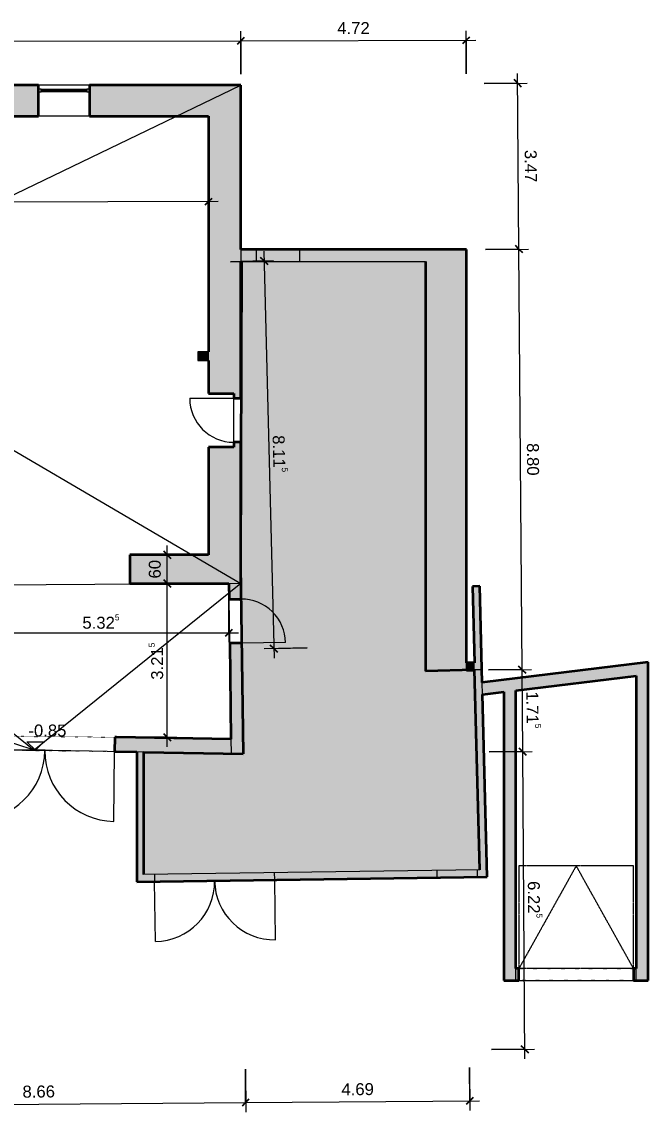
# Model space of a CAD drawing. Header units: millimetres. Extents: x -17984 to 20832, y -17329 to 6888.
# Drawn here: x 7726 to 20832, y -15983 to 6888 of the extents above; entities that cross this region are included whole.
import ezdxf

# ---------------------------------------------------------------- set-up
doc = ezdxf.new("R2010")
doc.units = ezdxf.units.MM
doc.linetypes.add('Verdeckt', pattern=[3, 2, -1])
doc.linetypes.add('Über Schnittebene 1', pattern=[1, 0, -1])
for name, color, linetype, lineweight in [('A-ANNO-DIMS', 211, 'Continuous', 9), ('A-ANNO-DIMS-100', 211, 'Continuous', 9), ('A-DOOR', 31, 'Continuous', 9), ('A-FLOR', 192, 'Continuous', 9), ('A-FLOR-PATT', 8, 'Continuous', 35), ('A-GLAZ', 151, 'Continuous', 9), ('A-WALL', 113, 'Continuous', 9), ('A-WALL-PATT', 111, 'Continuous', 35), ('G-ANNO-DIMS', 111, 'Continuous', 9), ('S-COLS', 52, 'Continuous', 9)]:
    doc.layers.add(name, color=color, linetype=linetype, lineweight=lineweight)
doc.styles.add('Arial_1', font='arial.ttf', dxfattribs={"height": 250})
doc.dimstyles.new('2_5mm_-_Arial', dxfattribs={"dimscale": 304.8, "dimtxt": 255.06485, "dimasz": 0.492126, "dimexe": 0.656168, "dimexo": 0.0625, "dimgap": 0.164042, "dimtad": 1, "dimdec": 1, "dimlfac": 0.1, "dimrnd": 0.5, "dimdsep": 46, "dimtxsty": 'Arial_1', "dimblk1": 'OBLIQUE', "dimblk2": 'OBLIQUE', "dimsah": 1, "dimcen": 0.09, "dimdle": 0.656168, "dimazin": 0, "dimtfac": 1, "dimtdec": 4, "dimtix": 1, "dimtmove": 0, "dimatfit": 3, "dimfxl": 2.296588, "dimfxlon": 1, "dimtvp": 1, "dimtolj": 1, "dimtzin": 0, "dimarcsym": 2})
doc.dimstyles.new('2_5mm_-_Arial_1', dxfattribs={"dimscale": 304.8, "dimtxt": 255.06485, "dimasz": 0.492126, "dimexe": 0.656168, "dimexo": 0.0625, "dimgap": 0.164042, "dimtad": 1, "dimlfac": 0.001, "dimrnd": 0.005, "dimzin": 0, "dimdsep": 46, "dimtxsty": 'Arial_1', "dimblk1": 'OBLIQUE', "dimblk2": 'OBLIQUE', "dimsah": 1, "dimcen": 0.09, "dimdle": 0.656168, "dimazin": 0, "dimtfac": 1, "dimtdec": 4, "dimtix": 1, "dimtmove": 0, "dimatfit": 3, "dimfxl": 2.296588, "dimfxlon": 1, "dimtvp": 1, "dimtolj": 1, "dimtzin": 0, "dimarcsym": 2})

# ---------------------------------------------------------------- blocks, each defined once
blk = doc.blocks.new('Holzträger - 180 x 220-455503-Erdgeschoss HG')
at = {"layer": 'S-COLS'}
blk.add_hatch(color=256, dxfattribs=at).paths.add_polyline_path([(-90, 110), (-90, -110), (90, -110), (90, 110)], flags=0)
for p, q in [((90, 110), (-90, 110)), ((-90, 110), (-90, -110)), ((90, -110), (90, 110)), ((-90, -110), (90, -110))]:
    blk.add_line(p, q, dxfattribs=at)
blk = doc.blocks.new('Fenster 1-flg - Variabel - Fenster 1-flg - Variabel-532345-Erdgeschoss HG')
at = {"layer": 'A-GLAZ'}
for p, q in [((-476, 245), (-536, 245)), ((-536, 245), (-536, 185)), ((-476, 185), (-476, 245)), ((-476, 245), (476, 245)), ((536, 245), (476, 245)), ((476, 245), (476, 185)), ((536, 185), (536, 245)), ((-536, 185), (-476, 185)), ((-476, 215), (476, 215)), ((476, 185), (-476, 185)), ((476, 185), (536, 185))]:
    blk.add_line(p, q, dxfattribs=at)
blk = doc.blocks.new('Drehflügel 1-flg - Variabel - Drehflügel 1-flg - Variabel-534785-Erdgeschoss HG')
at = {"layer": 'A-DOOR'}
blk.add_line((460, 1009), (460, 89), dxfattribs=at)
at = {"layer": 'A-DOOR', "linetype": 'Über Schnittebene 1'}
for p, q in [((-460, 89), (460, 89)), ((460, -61), (-460, -61))]:
    blk.add_line(p, q, dxfattribs=at)
at = {"layer": 'A-DOOR'}
blk.add_arc((460, 89), 920, 90, 180, dxfattribs=at)
blk = doc.blocks.new('Drehflügel 1-flg - Variabel - Drehflügel 1-flg - Variabel-535676-Erdgeschoss HG')
at = {"layer": 'A-DOOR'}
blk.add_line((460, 1059), (460, 139), dxfattribs=at)
at = {"layer": 'A-DOOR', "linetype": 'Über Schnittebene 1'}
for p, q in [((-460, 139), (460, 139)), ((460, -111), (-460, -111))]:
    blk.add_line(p, q, dxfattribs=at)
at = {"layer": 'A-DOOR'}
blk.add_arc((460, 139), 920, 90, 180, dxfattribs=at)
blk = doc.blocks.new('Drehflügel 2-flg - Variabel - Drehflügel 2-flg - Variabel-536382-Erdgeschoss HG')
at = {"layer": 'A-DOOR'}
for p, q in [((-1257, 1347), (-1257, 89)), ((1257, 1347), (1257, 89))]:
    blk.add_line(p, q, dxfattribs=at)
at = {"layer": 'A-DOOR', "linetype": 'Über Schnittebene 1'}
blk.add_line((-1257, 89), (1257, 89), dxfattribs=at)
at = {"layer": 'A-DOOR'}
for centre, start, end in [((-1257, 89), 360, 90), ((1257, 89), 90, 180)]:
    blk.add_arc(centre, 1257, start, end, dxfattribs=at)
blk = doc.blocks.new('Drehflügel 2-flg - Variabel - Drehflügel 2-flg - Variabel-545345-Erdgeschoss HG')
at = {"layer": 'A-DOOR'}
for p, q in [((-1460, 1624), (-1460, 164)), ((1460, 1624), (1460, 164))]:
    blk.add_line(p, q, dxfattribs=at)
at = {"layer": 'A-DOOR', "linetype": 'Über Schnittebene 1'}
for p, q in [((-1460, 164), (1460, 164)), ((1460, -136), (-1460, -136))]:
    blk.add_line(p, q, dxfattribs=at)
at = {"layer": 'A-DOOR'}
for centre, start, end in [((-1460, 164), 360, 90), ((1460, 164), 90, 180)]:
    blk.add_arc(centre, 1460, start, end, dxfattribs=at)
blk = doc.blocks.new('Garagentor ohne fenster - 2_40 x 2_15-617338-Erdgeschoss HG')
at = {"layer": 'A-DOOR', "linetype": 'Über Schnittebene 1'}
for p, q in [((-1200, -43), (1200, -43)), ((1200, -293), (-1200, -293))]:
    blk.add_line(p, q, dxfattribs=at)
at = {"layer": 'A-DOOR', "linetype": 'Verdeckt'}
for p, q in [((-1200, -293), (0, -2443)), ((-1200, -293), (-1200, -2443)), ((-1200, -293), (1200, -293)), ((0, -2443), (1200, -293)), ((1200, -2443), (1200, -293)), ((-1200, -2443), (1200, -2443))]:
    blk.add_line(p, q, dxfattribs=at)
blk = doc.blocks.new('Höhenkoten - Fertig-4502-Erdgeschoss HG')
at = {"layer": 'G-ANNO-DIMS'}
for p, q in [((-2.01, 0), (1.98, 0)), ((1.77, 1.77), (-1.77, 1.77)), ((0, 0), (-1.77, 1.77)), ((0, 0), (1.77, 1.77))]:
    blk.add_line(p, q, dxfattribs=at)
blk = doc.blocks.new('DIMBLOCK2-Erdgeschoss HG')
at = {"layer": 'A-ANNO-DIMS-100', "lineweight": 25}
for p, q in [((10769, -4863), (10694, -4788)), ((10769, -4863), (10844, -4938)), ((10769, -8078), (10694, -8003)), ((10769, -8078), (10844, -8153))]:
    blk.add_line(p, q, dxfattribs=at)
at = {"layer": 'A-ANNO-DIMS-100'}
for p, q in [((10069, -4863), (10969, -4863)), ((10769, -4863), (10069, -4863)), ((10769, -8278), (10769, -4863)), ((10069, -8078), (10969, -8078)), ((10769, -8078), (10069, -8078))]:
    blk.add_line(p, q, dxfattribs=at)
at = {"layer": 'A-ANNO-DIMS-100', "color": 0, "insert": (10382, -6875), "char_height": 250, "width": 970.26, "attachment_point": 1, "rotation": 90, "line_spacing_factor": 0.941778, "style": 'Arial_1'}
blk.add_mtext('3.21\\A2\\H0.5x;\\S5^  ;\\H2x;', dxfattribs=at)
blk = doc.blocks.new('_Oblique')
at = {"color": 0, "linetype": 'ByBlock', "lineweight": -2}
blk.add_line((-0.5, -0.5), (0.5, 0.5), dxfattribs=at)
blk = doc.blocks.new('DIMBLOCK3-Erdgeschoss HG')
at = {"layer": 'A-ANNO-DIMS-100'}
for p, q in [((10769, -4863), (10769, -4063)), ((10069, -4263), (10969, -4263)), ((10769, -4263), (10069, -4263)), ((10069, -4863), (10969, -4863)), ((10769, -4863), (10069, -4863))]:
    blk.add_line(p, q, dxfattribs=at)
at = {"layer": 'A-ANNO-DIMS-100', "lineweight": 25}
for p, q in [((10769, -4263), (10694, -4188)), ((10769, -4263), (10844, -4338)), ((10769, -4863), (10694, -4788)), ((10769, -4863), (10844, -4938))]:
    blk.add_line(p, q, dxfattribs=at)
at = {"layer": 'A-ANNO-DIMS-100', "color": 0, "insert": (10382, -4757), "char_height": 250, "width": 465.23, "attachment_point": 1, "rotation": 90, "line_spacing_factor": 0.941778, "style": 'Arial_1'}
blk.add_mtext('60', dxfattribs=at)
blk = doc.blocks.new('DIMBLOCK6-Erdgeschoss HG')
at = {"layer": 'A-ANNO-DIMS-100'}
for p, q in [((6736, -5193), (6736, -6093)), ((6736, -5893), (6736, -5193)), ((12059, -5193), (12059, -6093)), ((12059, -5893), (12059, -5193)), ((6736, -5893), (12259, -5893))]:
    blk.add_line(p, q, dxfattribs=at)
at = {"layer": 'A-ANNO-DIMS-100', "lineweight": 25}
for p, q in [((6736, -5893), (6661, -5968)), ((6736, -5893), (6811, -5818)), ((12059, -5893), (11984, -5968)), ((12059, -5893), (12134, -5818))]:
    blk.add_line(p, q, dxfattribs=at)
at = {"layer": 'A-ANNO-DIMS-100', "color": 0, "insert": (8993, -5507), "char_height": 250, "width": 970.26, "attachment_point": 1, "line_spacing_factor": 0.941778, "style": 'Arial_1'}
blk.add_mtext('5.32\\A2\\H0.5x;\\S5^  ;\\H2x;', dxfattribs=at)
blk = doc.blocks.new('DIMBLOCK7-Erdgeschoss HG')
at = {"layer": 'A-ANNO-DIMS-100'}
for p, q in [((12790, 2088), (13004, -6424)), ((12095, 1871), (12995, 1893)), ((12795, 1888), (12095, 1871)), ((13699, -6206), (12799, -6229)), ((12999, -6224), (13699, -6206))]:
    blk.add_line(p, q, dxfattribs=at)
at = {"layer": 'A-ANNO-DIMS-100', "lineweight": 25}
for p, q in [((12795, 1888), (12718, 1961)), ((12795, 1888), (12872, 1815)), ((12999, -6224), (12922, -6151)), ((12999, -6224), (13076, -6297))]:
    blk.add_line(p, q, dxfattribs=at)
at = {"layer": 'A-ANNO-DIMS-100', "color": 0, "insert": (13273, -1754), "char_height": 250, "width": 970.26, "attachment_point": 1, "rotation": 271.4418, "line_spacing_factor": 0.941778, "style": 'Arial_1'}
blk.add_mtext('8.11\\A2\\H0.5x;\\S5^  ;\\H2x;', dxfattribs=at)
blk = doc.blocks.new('DIMBLOCK8-Erdgeschoss HG')
at = {"layer": 'A-ANNO-DIMS-100'}
for p, q in [((11631, 3827), (11633, 2927)), ((11632, 3127), (11631, 3827)), ((-12973, 2381), (-12975, 3281)), ((11832, 3127), (-13174, 3081)), ((-12974, 3081), (-12973, 2381))]:
    blk.add_line(p, q, dxfattribs=at)
at = {"layer": 'A-ANNO-DIMS-100', "lineweight": 25}
for p, q in [((-12974, 3081), (-13049, 3006)), ((-12974, 3081), (-12900, 3156)), ((11632, 3127), (11557, 3052)), ((11632, 3127), (11707, 3202))]:
    blk.add_line(p, q, dxfattribs=at)
at = {"layer": 'A-ANNO-DIMS-100', "color": 0, "insert": (-1173, 3490), "char_height": 250, "width": 1202.88, "attachment_point": 1, "rotation": 0.106, "line_spacing_factor": 0.941778, "style": 'Arial_1'}
blk.add_mtext('24.60\\A2\\H0.5x;\\S5^  ;\\H2x;', dxfattribs=at)
blk = doc.blocks.new('DIMBLOCK28-Erdgeschoss HG')
at = {"layer": 'A-ANNO-DIMS-100'}
for p, q in [((3746, -15083), (3752, -15983)), ((3751, -15783), (3746, -15083)), ((12404, -15019), (12410, -15919)), ((12409, -15719), (12404, -15019)), ((3751, -15783), (12409, -15719))]:
    blk.add_line(p, q, dxfattribs=at)
at = {"layer": 'A-ANNO-DIMS-100', "lineweight": 25}
for p, q in [((3751, -15783), (3825, -15708)), ((12409, -15719), (12334, -15795)), ((12409, -15719), (12483, -15643)), ((3751, -15783), (3676, -15859))]:
    blk.add_line(p, q, dxfattribs=at)
at = {"layer": 'A-ANNO-DIMS-100', "color": 0, "insert": (7738, -15367), "char_height": 250, "width": 814.16, "attachment_point": 1, "rotation": 0.4256, "line_spacing_factor": 0.941778, "style": 'Arial_1'}
blk.add_mtext('8.66', dxfattribs=at)
blk = doc.blocks.new('DIMBLOCK29-Erdgeschoss HG')
at = {"layer": 'A-ANNO-DIMS-100'}
for p, q in [((12404, -15019), (12410, -15919)), ((12409, -15719), (12404, -15019)), ((17095, -14984), (17101, -15884)), ((17100, -15684), (17095, -14984)), ((12409, -15719), (17300, -15683))]:
    blk.add_line(p, q, dxfattribs=at)
at = {"layer": 'A-ANNO-DIMS-100', "lineweight": 25}
for p, q in [((12409, -15719), (12334, -15795)), ((12409, -15719), (12483, -15643)), ((17100, -15684), (17025, -15760)), ((17100, -15684), (17174, -15609))]:
    blk.add_line(p, q, dxfattribs=at)
at = {"layer": 'A-ANNO-DIMS-100', "color": 0, "insert": (14412, -15318), "char_height": 250, "width": 814.16, "attachment_point": 1, "rotation": 0.4256, "line_spacing_factor": 0.941778, "style": 'Arial_1'}
blk.add_mtext('4.69', dxfattribs=at)
blk = doc.blocks.new('DIMBLOCK32-Erdgeschoss HG')
at = {"layer": 'A-ANNO-DIMS-100'}
for p, q in [((-13429, 5746), (-13431, 6646)), ((12309, 5793), (12307, 6693)), ((-13631, 6445), (12307, 6493)), ((-13431, 6446), (-13429, 5746)), ((12307, 6493), (12309, 5793))]:
    blk.add_line(p, q, dxfattribs=at)
at = {"layer": 'A-ANNO-DIMS-100', "lineweight": 25}
for p, q in [((-13431, 6446), (-13505, 6371)), ((-13431, 6446), (-13356, 6521)), ((12307, 6493), (12232, 6418)), ((12307, 6493), (12382, 6568))]:
    blk.add_line(p, q, dxfattribs=at)
at = {"layer": 'A-ANNO-DIMS-100', "color": 0, "insert": (-999, 6855), "char_height": 250, "width": 1046.78, "attachment_point": 1, "rotation": 0.106, "line_spacing_factor": 0.941778, "style": 'Arial_1'}
blk.add_mtext('25.74', dxfattribs=at)
blk = doc.blocks.new('DIMBLOCK33-Erdgeschoss HG')
at = {"layer": 'A-ANNO-DIMS-100'}
for p, q in [((12309, 5793), (12307, 6693)), ((17026, 5802), (17025, 6702)), ((12307, 6493), (17225, 6502)), ((12307, 6493), (12309, 5793)), ((17025, 6502), (17026, 5802))]:
    blk.add_line(p, q, dxfattribs=at)
at = {"layer": 'A-ANNO-DIMS-100', "lineweight": 25}
for p, q in [((12307, 6493), (12232, 6418)), ((12307, 6493), (12382, 6568)), ((17025, 6502), (16950, 6427)), ((17025, 6502), (17100, 6577))]:
    blk.add_line(p, q, dxfattribs=at)
at = {"layer": 'A-ANNO-DIMS-100', "color": 0, "insert": (14326, 6883), "char_height": 250, "width": 814.16, "attachment_point": 1, "rotation": 0.106, "line_spacing_factor": 0.941778, "style": 'Arial_1'}
blk.add_mtext('4.72', dxfattribs=at)
blk = doc.blocks.new('DIMBLOCK34-Erdgeschoss HG')
at = {"layer": 'A-ANNO-DIMS-100'}
for p, q in [((17507, -8386), (18407, -8379)), ((18207, -8380), (17507, -8386)), ((18255, -14804), (18207, -8380)), ((17554, -14610), (18454, -14603)), ((18254, -14604), (17554, -14610))]:
    blk.add_line(p, q, dxfattribs=at)
at = {"layer": 'A-ANNO-DIMS-100', "lineweight": 25}
for p, q in [((18207, -8380), (18132, -8306)), ((18207, -8380), (18283, -8455)), ((18254, -14604), (18178, -14530)), ((18254, -14604), (18329, -14679))]:
    blk.add_line(p, q, dxfattribs=at)
at = {"layer": 'A-ANNO-DIMS-100', "color": 0, "insert": (18614, -11085), "char_height": 250, "width": 970.26, "attachment_point": 1, "rotation": 270.4302, "line_spacing_factor": 0.941778, "style": 'Arial_1'}
blk.add_mtext('6.22\\A2\\H0.5x;\\S5^  ;\\H2x;', dxfattribs=at)
blk = doc.blocks.new('DIMBLOCK35-Erdgeschoss HG')
at = {"layer": 'A-ANNO-DIMS-100', "lineweight": 25}
for p, q in [((18194, -6664), (18119, -6589)), ((18194, -6664), (18270, -6738)), ((18207, -8380), (18132, -8306)), ((18207, -8380), (18283, -8455))]:
    blk.add_line(p, q, dxfattribs=at)
at = {"layer": 'A-ANNO-DIMS-100'}
for p, q in [((17494, -6669), (18394, -6662)), ((18194, -6664), (17494, -6669)), ((18207, -8380), (18194, -6664)), ((17507, -8386), (18407, -8379)), ((18207, -8380), (17507, -8386))]:
    blk.add_line(p, q, dxfattribs=at)
at = {"layer": 'A-ANNO-DIMS-100', "color": 0, "insert": (18584, -7115), "char_height": 250, "width": 970.26, "attachment_point": 1, "rotation": 270.4302, "line_spacing_factor": 0.941778, "style": 'Arial_1'}
blk.add_mtext('1.71\\A2\\H0.5x;\\S5^  ;\\H2x;', dxfattribs=at)
blk = doc.blocks.new('DIMBLOCK36-Erdgeschoss HG')
at = {"layer": 'A-ANNO-DIMS-100'}
for p, q in [((17428, 2129), (18328, 2136)), ((18128, 2134), (17428, 2129)), ((18194, -6664), (18128, 2134)), ((17494, -6669), (18394, -6662)), ((18194, -6664), (17494, -6669))]:
    blk.add_line(p, q, dxfattribs=at)
at = {"layer": 'A-ANNO-DIMS-100', "lineweight": 25}
for p, q in [((18128, 2134), (18053, 2209)), ((18128, 2134), (18204, 2060)), ((18194, -6664), (18119, -6589)), ((18194, -6664), (18270, -6738))]:
    blk.add_line(p, q, dxfattribs=at)
at = {"layer": 'A-ANNO-DIMS-100', "color": 0, "insert": (18545, -1923), "char_height": 250, "width": 814.16, "attachment_point": 1, "rotation": 270.4302, "line_spacing_factor": 0.941778, "style": 'Arial_1'}
blk.add_mtext('8.80', dxfattribs=at)
blk = doc.blocks.new('DIMBLOCK37-Erdgeschoss HG')
at = {"layer": 'A-ANNO-DIMS-100'}
for p, q in [((18128, 2134), (18101, 5805)), ((17402, 5600), (18302, 5607)), ((18102, 5605), (17402, 5600)), ((17428, 2129), (18328, 2136)), ((18128, 2134), (17428, 2129))]:
    blk.add_line(p, q, dxfattribs=at)
at = {"layer": 'A-ANNO-DIMS-100', "lineweight": 25}
for p, q in [((18102, 5605), (18026, 5680)), ((18102, 5605), (18178, 5531)), ((18128, 2134), (18053, 2209)), ((18128, 2134), (18204, 2060))]:
    blk.add_line(p, q, dxfattribs=at)
at = {"layer": 'A-ANNO-DIMS-100', "color": 0, "insert": (18499, 4212), "char_height": 250, "width": 814.16, "attachment_point": 1, "rotation": 270.4302, "line_spacing_factor": 0.941778, "style": 'Arial_1'}
blk.add_mtext('3.47', dxfattribs=at)

msp = doc.modelspace()

# ---------------------------------------------------------------- hatches: boundary and pattern name
at = {"layer": 'A-FLOR-PATT', "lineweight": 9}
msp.add_hatch(color=256, dxfattribs=at).paths.add_polyline_path([(10281.659, -10948.084), (17306.813, -10851.802), (17201.519, -6668.295), (16172.983, -6694.182), (16172.983, 1875.993), (12322.371, 1875.993), (12304.202, -4491.096), (12354.758, -8424.27), (10281.659, -8388.084)], flags=0)
at = {"layer": 'A-WALL-PATT', "lineweight": 9, "transparency": 33554585}
h = msp.add_hatch(color=256, dxfattribs=at)
h.paths.add_polyline_path([(12308.983, 4911.993), (12308.983, 5561.993), (9143.983, 5561.993), (9143.983, 4911.993), (12258.294, 4911.993)], flags=0)
h.paths.add_polyline_path([(8072.073, 4911.993), (8072.073, 5561.993), (4827.073, 5561.993), (4827.073, 4911.993)], flags=0)
h.paths.add_polyline_path([(3647.073, 4911.993), (3647.073, 5561.993), (3125.801, 5561.993), (3128.983, 4911.993)], flags=0)
h = msp.add_hatch(color=256, dxfattribs=at)
h.paths.add_polyline_path([(12308.983, -4863.007), (12308.983, -2006.762), (11628.983, -2006.762), (11628.983, -4863.007), (12258.294, -4863.007)], flags=0)
h.paths.add_polyline_path([(12158.983, -886.762), (12308.983, -886.762), (12308.983, 4911.993), (11628.983, 4911.993), (11628.983, -886.762)], flags=0)
for points in [[(17032.983, 1875.993), (17032.983, 2125.993), (12308.983, 2125.993), (12308.983, 1875.993), (16172.983, 1875.993)], [(16172.983, -6694.182), (17032.983, -6672.536), (17032.983, 1875.993), (16172.983, 1875.993), (16172.983, -3633.628)], [(11628.983, -4863.007), (11628.983, -4263.007), (9988.983, -4263.007), (9988.983, -4863.007)], [(17306.813, -10851.802), (17456.808, -10849.747), (17307.485, -4916.857), (17157.532, -4920.631), (17298.597, -10525.374)], [(17201.625, -6672.536), (17197.85, -6522.536), (17032.983, -6522.536), (17032.983, -6672.536)], [(17364.57, -7184.965), (20581.983, -6789.916), (20581.983, -6538.039), (17358.25, -6933.863)], [(20831.983, -12916.007), (20831.983, -6507.343), (20581.983, -6538.039), (20581.983, -12916.007)], [(18061.983, -13166.007), (18061.983, -7099.333), (17811.983, -7130.029), (17811.983, -13166.007)], [(12104.681, -8419.905), (12100.823, -8119.792), (9705.881, -8077.988), (9701.747, -8377.962), (10281.659, -8388.084)], [(10131.659, -11100.154), (10281.659, -11098.098), (10281.659, -8388.084), (10131.659, -8385.466), (10131.659, -11077.803)], [(10281.659, -11098.098), (17460.583, -10999.709), (17456.808, -10849.747), (10281.659, -10948.084), (10281.659, -11077.803)]]:
    msp.add_hatch(color=256, dxfattribs=at).paths.add_polyline_path(points, flags=0)
h = msp.add_hatch(color=256, dxfattribs=at)
h.paths.add_polyline_path([(12258.294, -2006.762), (12308.983, -2006.762), (12308.983, -1906.762), (12158.983, -1906.762), (12158.983, -2006.762)], flags=0)
h.paths.add_polyline_path([(12158.983, -986.762), (12308.983, -986.762), (12308.983, -886.762), (12158.983, -886.762)], flags=0)
h = msp.add_hatch(color=256, dxfattribs=at)
h.paths.add_polyline_path([(12354.758, -8424.27), (12324.994, -6108.694), (12075.015, -6111.907), (12104.681, -8419.905), (12258.294, -8422.586)], flags=0)
h.paths.add_polyline_path([(12063.191, -5191.983), (12313.17, -5188.77), (12308.983, -4863.007), (12058.962, -4863.007)], flags=0)
h = msp.add_hatch(color=256, dxfattribs=at)
h.paths.add_polyline_path([(9701.747, -8377.962), (9705.881, -8077.988), (9670.777, -8077.633), (9667.744, -8377.618)], flags=0)
h.paths.add_polyline_path([(6747.894, -8348.104), (6750.926, -8048.119), (6735.983, -8047.968), (6735.983, -8347.983)], flags=0)
h = msp.add_hatch(color=256, dxfattribs=at)
h.paths.add_polyline_path([(20831.983, -13166.007), (20831.983, -12916.007), (20526.983, -12916.007), (20526.983, -13166.007)], flags=0)
h.paths.add_polyline_path([(18061.983, -13166.007), (18126.983, -13166.007), (18126.983, -12916.007), (18061.983, -12916.007)], flags=0)

# ---------------------------------------------------------------- linework, layer by layer
at = {"layer": 'A-FLOR', "lineweight": 18}
for p, q in [((5806.89, 2429.386), (12308.983, 5561.993)), ((3959.065, 31.235), (12308.983, -4863.007)), ((12308.983, -4863.007), (3736.353, -4914.596)), ((3736.353, -4914.596), (7984.273, -8347.983)), ((12308.983, -4863.007), (7984.273, -8347.983)), ((7984.273, -8347.983), (3742.983, -6983.068))]:
    msp.add_line(p, q, dxfattribs=at)
at = {"layer": 'A-FLOR'}
for p, q in [((12308.983, 2125.993), (12308.983, -1906.762)), ((17351.471, -6664.52), (17201.519, -6668.295)), ((7984.273, -8347.983), (5152.983, -8347.983)), ((10281.659, -8388.084), (7984.273, -8347.983)), ((20581.983, -13166.007), (20581.983, -12916.007)), ((18126.983, -13166.007), (20526.983, -13166.007))]:
    msp.add_line(p, q, dxfattribs=at)
at = {"layer": 'A-FLOR', "lineweight": 35}
for p, q in [((12322.371, 1875.993), (12304.202, -4491.096)), ((12304.202, -4491.096), (12354.758, -8424.27)), ((17201.519, -6668.295), (16172.983, -6694.182)), ((17306.813, -10851.802), (17201.519, -6668.295))]:
    msp.add_line(p, q, dxfattribs=at)
at = {"layer": 'A-WALL'}
for p, q in [((9143.983, 5561.993), (3647.073, 5561.993)), ((9143.983, 4911.993), (8072.073, 4911.993)), ((12633.217, 1875.993), (12633.217, 2125.993)), ((13535.509, 2125.993), (13535.509, 1875.993)), ((12322.371, 1875.993), (16172.983, 1875.993)), ((12158.983, -1906.762), (12158.983, -986.762)), ((12075.015, -6111.907), (12063.191, -5191.983)), ((17032.983, -6672.536), (17032.983, -6522.536)), ((17364.57, -7184.965), (17358.25, -6933.863)), ((12100.823, -8119.792), (12104.681, -8419.905)), ((17306.813, -10851.802), (10281.659, -10948.084)), ((10500.556, -10945.084), (10502.612, -11095.07)), ((13016.89, -11060.611), (13014.835, -10910.625)), ((16415.77, -11014.028), (16413.714, -10864.042)), ((17253.651, -10853.666), (17255.691, -11002.517)), ((18061.983, -13166.007), (18061.983, -12916.007))]:
    msp.add_line(p, q, dxfattribs=at)
at = {"layer": 'A-WALL', "color": 7, "lineweight": 35}
for p, q in [((8072.073, 5561.993), (4827.073, 5561.993)), ((8072.073, 4911.993), (8072.073, 5561.993)), ((12308.983, 5561.993), (9143.983, 5561.993)), ((9143.983, 5561.993), (9143.983, 4911.993)), ((12308.983, 2125.993), (12308.983, 5561.993)), ((4827.073, 4911.993), (8072.073, 4911.993)), ((9143.983, 4911.993), (11628.983, 4911.993)), ((11628.983, 4911.993), (11628.983, -18.007)), ((17032.983, 2125.993), (12308.983, 2125.993)), ((17032.983, -6522.536), (17032.983, 2125.993)), ((12308.983, -986.762), (12308.983, 1875.993)), ((12308.983, 1875.993), (12322.371, 1875.993)), ((16172.983, 1875.993), (16172.983, -6694.182)), ((11628.983, -198.007), (11628.983, -886.762)), ((11628.983, -886.762), (12158.983, -886.762)), ((12158.983, -886.762), (12158.983, -986.762)), ((12158.983, -986.762), (12308.983, -986.762)), ((11628.983, -2006.762), (11628.983, -4263.007)), ((12158.983, -2006.762), (11628.983, -2006.762)), ((12158.983, -1906.762), (12158.983, -2006.762)), ((12308.983, -1906.762), (12158.983, -1906.762)), ((12308.983, -4863.007), (12308.983, -1906.762)), ((11628.983, -4263.007), (9988.983, -4263.007)), ((9988.983, -4263.007), (9988.983, -4863.007)), ((9988.983, -4863.007), (12058.962, -4863.007)), ((12058.962, -4863.007), (12063.191, -5191.983)), ((17307.485, -4916.857), (17157.532, -4920.631)), ((17157.532, -4920.631), (17197.85, -6522.536)), ((17358.25, -6933.863), (17307.485, -4916.857)), ((12063.191, -5191.983), (12313.17, -5188.77)), ((12324.994, -6108.694), (12075.015, -6111.907)), ((12075.015, -6111.907), (12100.823, -8119.792)), ((17197.85, -6522.536), (17032.983, -6522.536)), ((20831.983, -6507.343), (17358.25, -6933.863)), ((20831.983, -13166.007), (20831.983, -6507.343)), ((17032.983, -6672.536), (17201.625, -6672.536)), ((18061.983, -7099.333), (20581.983, -6789.916)), ((20581.983, -6789.916), (20581.983, -12916.007)), ((17364.57, -7184.965), (17811.983, -7130.029)), ((17460.583, -10999.709), (17364.57, -7184.965)), ((17811.983, -7130.029), (17811.983, -13166.007)), ((18061.983, -12916.007), (18061.983, -7099.333)), ((9670.777, -8077.633), (9667.744, -8377.618)), ((9705.881, -8077.988), (9670.777, -8077.633)), ((12100.823, -8119.792), (9705.881, -8077.988)), ((9667.744, -8377.618), (9701.747, -8377.962)), ((9701.747, -8377.962), (10131.659, -8385.466)), ((10131.659, -8385.466), (10131.659, -11100.154)), ((10281.659, -8388.084), (12354.758, -8424.27)), ((10281.659, -10948.084), (10281.659, -8388.084)), ((10131.659, -11100.154), (17460.583, -10999.709)), ((18126.983, -12916.007), (18061.983, -12916.007)), ((18126.983, -13166.007), (18126.983, -12916.007)), ((20581.983, -12916.007), (20526.983, -12916.007)), ((20526.983, -12916.007), (20526.983, -13166.007)), ((17811.983, -13166.007), (18126.983, -13166.007)), ((20526.983, -13166.007), (20831.983, -13166.007))]:
    msp.add_line(p, q, dxfattribs=at)
at = {"layer": 'G-ANNO-DIMS'}
msp.add_line((7984.273, -8347.983), (8009.631, -8347.983), dxfattribs=at)

# ---------------------------------------------------------------- block references
at = {"layer": 'A-DOOR'}
for name, p, rotation in [('Drehflügel 1-flg - Variabel - Drehflügel 1-flg - Variabel-534785-Erdgeschoss HG', (12248.417, -1446.762), 90.00000000000011), ('Drehflügel 1-flg - Variabel - Drehflügel 1-flg - Variabel-535676-Erdgeschoss HG', (12179.659, -5650.524), 270.7364147777873), ('Drehflügel 2-flg - Variabel - Drehflügel 2-flg - Variabel-545345-Erdgeschoss HG', (8209.481, -8198.435), 179.4208608242092), ('Garagentor ohne fenster - 2_40 x 2_15-617338-Erdgeschoss HG', (19326.983, -13209.429), 180), ('Drehflügel 2-flg - Variabel - Drehflügel 2-flg - Variabel-536382-Erdgeschoss HG', (11758.525, -10988.414), 180.7852066966833)]:
    msp.add_blockref(name, p, dxfattribs=dict(at, rotation=rotation))
at = {"layer": 'A-GLAZ'}
msp.add_blockref('Fenster 1-flg - Variabel - Fenster 1-flg - Variabel-532345-Erdgeschoss HG', (8608.028, 5236.993), dxfattribs=at)
at = {"layer": 'G-ANNO-DIMS', "extrusion": (0, 0, -1), "xscale": 99.99999999999993, "yscale": 99.99999999999993, "zscale": 99.99999999999993}
msp.add_blockref('Höhenkoten - Fertig-4502-Erdgeschoss HG', (-8009.631, -8347.983), dxfattribs=at)
at = {"layer": 'S-COLS', "rotation": 90.00000000000061}
msp.add_blockref('Holzträger - 180 x 220-455503-Erdgeschoss HG', (11518.983, -108.007), dxfattribs=at)

# ---------------------------------------------------------------- texts
at = {"layer": 'G-ANNO-DIMS', "insert": (7863.009, -7811.653), "char_height": 250, "width": 951.89423, "attachment_point": 1, "line_spacing_factor": 0.941778, "style": 'Arial_1'}
msp.add_mtext('-0.85', dxfattribs=at)

# ---------------------------------------------------------------- dimensions: what is measured, and where the dimension line sits
at = {"layer": 'A-ANNO-DIMS'}
for base, p1, p2, angle, dimstyle, override, picture, middle in [((17024.889, 6502.057), (12308.555, 5793.332), (17026.184, 5802.058), 0.1059719, '2_5mm_-_Arial_1', {"dimpost": '<>', "dimfxl": 4717.636843}, 'DIMBLOCK33-Erdgeschoss HG', (14665.75, 6673.205)), ((12307.26, 6493.331), (-13429.303, 5745.729), (12308.555, 5793.332), 0.1059719, '2_5mm_-_Arial_1', {"dimpost": '<>', "dimfxl": 25737.901872}, 'DIMBLOCK32-Erdgeschoss HG', (-561.997, 6647.172)), ((18102.056, 5605.489), (17428.139, 2128.96), (17402.075, 5600.233), 270.4301869, '2_5mm_-_Arial_1', {"dimpost": '<>', "dimfxl": 3471.371455}, 'DIMBLOCK37-Erdgeschoss HG', (18292.811, 3871.186)), ((18128.119, 2134.215), (17494.197, -6669.073), (17428.139, 2128.96), 270.4301869, '2_5mm_-_Arial_1', {"dimpost": '<>', "dimfxl": 8798.280998}, 'DIMBLOCK36-Erdgeschoss HG', (18338.786, -2263.468)), ((10768.586, -4263.007), (10068.586, -4863.007), (10068.586, -4263.007), 90, '2_5mm_-_Arial', {"dimpost": '<>', "dimfxl": 600}, 'DIMBLOCK3-Erdgeschoss HG', (10590.943, -4563.007)), ((12408.94, -15718.975), (3745.711, -15083.303), (12403.741, -15018.994), 0.4255643, '2_5mm_-_Arial_1', {"dimpost": '<>', "dimfxl": 8658.268836}, 'DIMBLOCK28-Erdgeschoss HG', (8078.606, -15573.491)), ((17099.918, -15684.132), (12403.741, -15018.994), (17094.718, -14984.152), 0.4255643, '2_5mm_-_Arial_1', {"dimpost": '<>', "dimfxl": 4691.106896}, 'DIMBLOCK29-Erdgeschoss HG', (14753.109, -15523.915))]:
    dim = msp.add_linear_dim(base=base, p1=p1, p2=p2, angle=angle, dimstyle=dimstyle, override=override, dxfattribs=at)
    dim.commit()
    dim.dimension.update_dxf_attribs({"geometry": picture, "text_midpoint": middle})
for base, p1, p2, angle, text, override, picture, middle in [((-12974.374, 3081.349), (11630.99, 3826.859), (-12973.08, 2381.35), 0.1059719, '\\A1;24.60\\Q;{\\A1;{\\H0.5x;\\S5^ ;}}', {"dimpost": '<>', "dimfxl": 24646.495195}, 'DIMBLOCK8-Erdgeschoss HG', (-671.373, 3281.748)), ((12998.893, -6223.896), (12094.942, 1870.605), (13698.672, -6206.283), 271.4417625, '\\A1;8.11\\Q;{\\A1;{\\H0.5x;\\S5^ ;}}', {"dimpost": '<>', "dimfxl": 8234.565696}, 'DIMBLOCK7-Erdgeschoss HG', (13074.394, -2163.369)), ((10768.586, -4863.007), (10068.586, -8077.998), (10068.586, -4863.007), 90, '\\A1;3.21\\Q;{\\A1;{\\H0.5x;\\S5^ ;}}', {"dimpost": '<>', "dimfxl": 3214.990385}, 'DIMBLOCK2-Erdgeschoss HG', (10590.858, -6470.503)), ((18194.177, -6663.818), (17507.085, -8385.585), (17494.197, -6669.073), 270.4301869, '\\A1;1.71\\Q;{\\A1;{\\H0.5x;\\S5^ ;}}', {"dimpost": '<>', "dimfxl": 1716.559792}, 'DIMBLOCK35-Erdgeschoss HG', (18376.128, -7520.756)), ((18207.066, -8380.329), (17553.818, -14609.736), (17507.085, -8385.585), 270.4301869, '\\A1;6.22\\Q;{\\A1;{\\H0.5x;\\S5^ ;}}', {"dimpost": '<>', "dimfxl": 6224.326997}, 'DIMBLOCK34-Erdgeschoss HG', (18408.07, -11491.071))]:
    dim = msp.add_linear_dim(base=base, p1=p1, p2=p2, angle=angle, text=text, dimstyle='2_5mm_-_Arial_1', override=override, dxfattribs=at)
    dim.commit()
    dim.dimension.update_dxf_attribs({"geometry": picture, "text_midpoint": middle})
dim = msp.add_linear_dim(base=(12058.962, -5893.315), p1=(6735.983, -5193.315), p2=(12058.962, -5193.315), text='\\A1;5.32\\Q;{\\A1;{\\H0.5x;\\S5^ ;}}', dimstyle='2_5mm_-_Arial_1', override={"dimpost": '<>', "dimfxl": 5322.979349}, dxfattribs=at)
dim.commit()
dim.dimension.update_dxf_attribs({"geometry": 'DIMBLOCK6-Erdgeschoss HG', "text_midpoint": (9397.473, -5715.586)})

doc.saveas('drawing.dxf')
